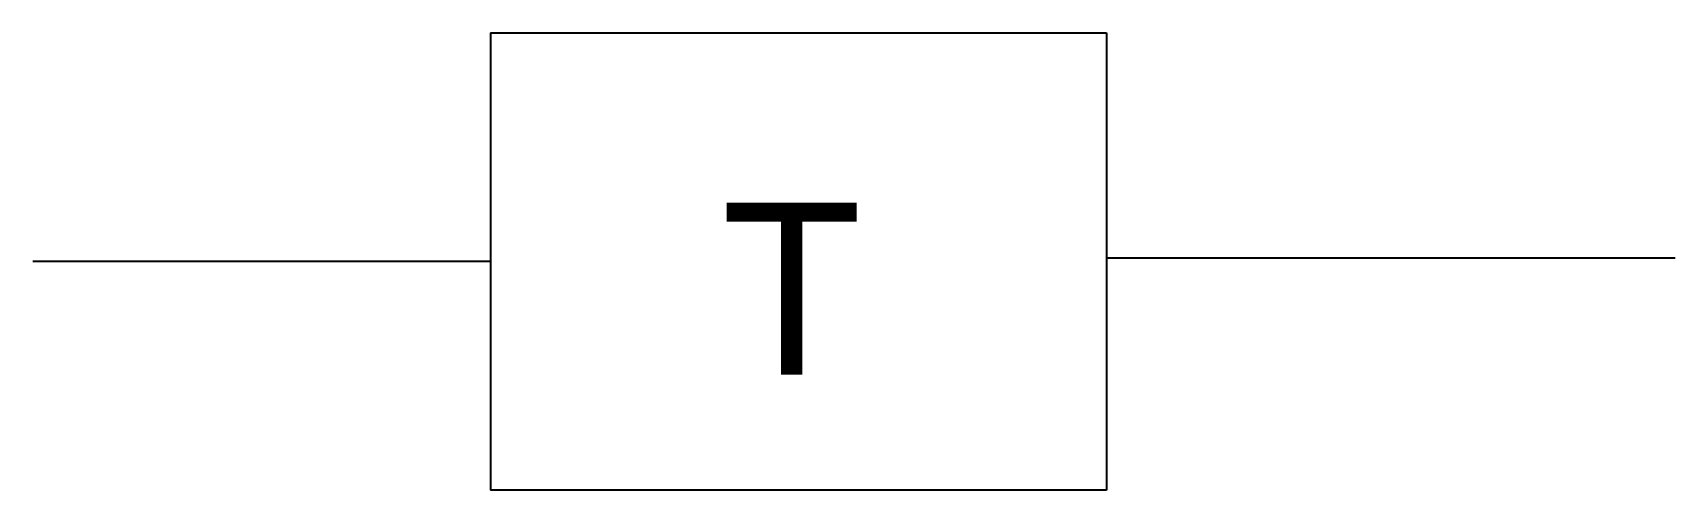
# Model space of a CAD drawing. Header units: metres. Extents: x -22129.2 to -22081.5, y -12640.8 to -12627.5.
import ezdxf

# ---------------------------------------------------------------- set-up
doc = ezdxf.new("R2010")
doc.units = ezdxf.units.M

msp = doc.modelspace()

# ---------------------------------------------------------------- linework, layer by layer
for p, q in [((-22115.89, -12627.53), (-22115.89, -12640.83)), ((-22115.89, -12627.53), (-22097.98, -12627.53)), ((-22097.98, -12627.53), (-22097.98, -12640.83)), ((-22097.98, -12634.07), (-22081.45, -12634.07)), ((-22115.89, -12634.18), (-22129.2, -12634.18)), ((-22097.98, -12640.83), (-22115.89, -12640.83))]:
    msp.add_line(p, q)

# ---------------------------------------------------------------- texts
msp.add_text('T', height=5).set_placement((-22109.18, -12637.47))

doc.saveas('drawing.dxf')
